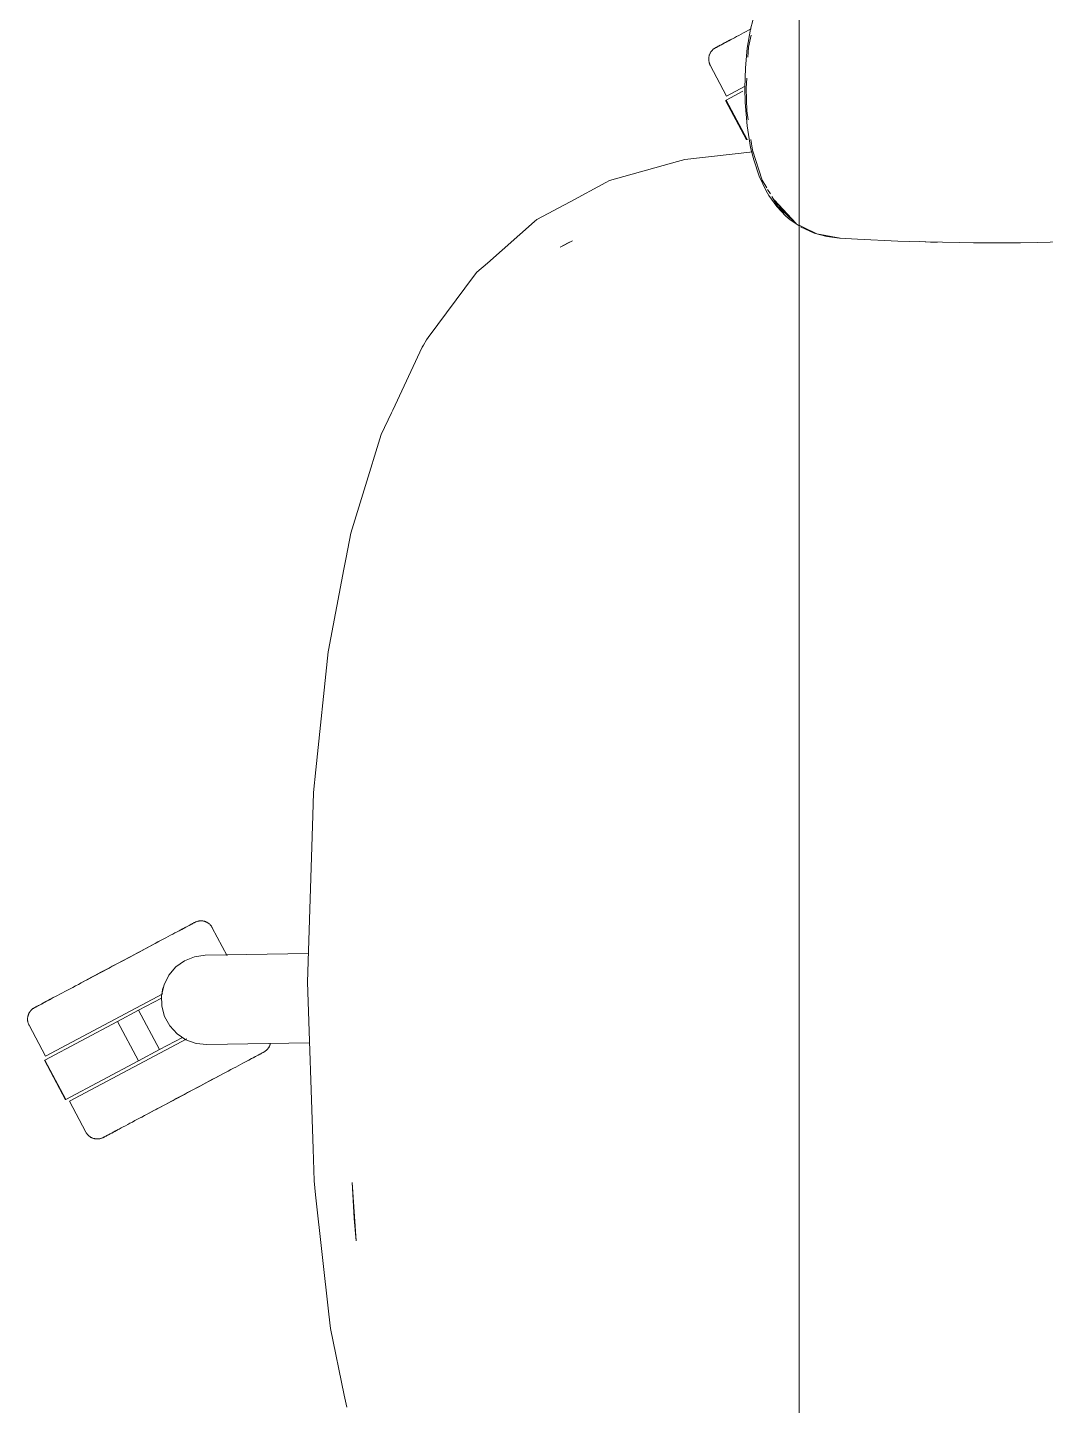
# Model space of a CAD drawing. Header units: millimetres. Extents: x 155927 to 295199, y -4084 to 97293.
# Drawn here: x 186881.5 to 187200.4, y 32015.9 to 32447.3 of the extents above; entities that cross this region are included whole.
import ezdxf

# ---------------------------------------------------------------- set-up
doc = ezdxf.new("R2010")
doc.units = ezdxf.units.MM
doc.header["$MEASUREMENT"] = 0
doc.layers.add('G-IMPT', color=8, linetype='CONTINUOUS', lineweight=9)
doc.layers.add('I-FURN', color=8, linetype='CONTINUOUS', lineweight=9)

msp = doc.modelspace()

# ---------------------------------------------------------------- linework, layer by layer
at = {"layer": 'G-IMPT'}
for p, q in [((187109.4, 32452.25), (187107.97, 32446.77)), ((187106.98, 32440.83), (187107.97, 32446.77)), ((187108.16, 32444.92), (187107.39, 32441.17)), ((187106.98, 32440.83), (187106.41, 32434.68)), ((187107.39, 32441.17), (187107.19, 32437.97)), ((187106.23, 32428.35), (187106.41, 32434.68)), ((187106.32, 32423.84), (187106.23, 32428.35)), ((187106.79, 32431.46), (187106.6, 32428.35)), ((187106.83, 32421.18), (187106.6, 32428.35)), ((187106.32, 32423.84), (187106.89, 32416.52)), ((187106.83, 32421.18), (187107.23, 32418.4)), ((187108.01, 32409.76), (187106.89, 32416.52)), ((187108.1, 32412.21), (187108.56, 32408.92)), ((187085.14, 32405.37), (187087.4, 32406)), ((187108.68, 32408.42), (187087.4, 32406)), ((187108.99, 32405.84), (187108.01, 32409.76)), ((187108.56, 32408.92), (187111.59, 32399.53)), ((187108.99, 32405.84), (187110.73, 32400.75)), ((187085.14, 32405.37), (187063.79, 32399.36)), ((187062.68, 32398.76), (187051.45, 32392.75)), ((187063.79, 32399.36), (187062.68, 32398.76)), ((187110.73, 32400.75), (187112.93, 32396.11)), ((187111.59, 32399.53), (187113.06, 32397.08)), ((187051.45, 32392.75), (187041.01, 32387.17)), ((187112.93, 32396.11), (187113.74, 32394.74)), ((187113.34, 32396.61), (187114.2, 32395.17)), ((187116.18, 32391.28), (187113.74, 32394.74)), ((187114.67, 32394.38), (187116.55, 32391.23)), ((187115.36, 32393.32), (187122.26, 32385.92)), ((187115.36, 32393.32), (187116.64, 32391.85)), ((187119.05, 32388.24), (187116.18, 32391.28)), ((187116.55, 32391.23), (187122.26, 32385.92)), ((187116.77, 32391.69), (187119.85, 32388.16)), ((187025.56, 32373.56), (187040.34, 32386.58)), ((187040.34, 32386.58), (187041.01, 32387.17)), ((187119.05, 32388.24), (187120.37, 32387.1)), ((187122.26, 32385.92), (187119.85, 32388.16)), ((187123.23, 32385.15), (187120.37, 32387.1)), ((187124.5, 32384.82), (187123.23, 32385.45)), ((187123.59, 32384.9), (187127.92, 32382.91)), ((187124.5, 32384.82), (187128.76, 32382.72)), ((187048.31, 32378.56), (187052.2, 32380.51)), ((187048.31, 32378.56), (187050.61, 32379.73)), ((187050.61, 32379.73), (187052.2, 32380.51)), ((187131.87, 32381.85), (187127.92, 32382.91)), ((187128.76, 32382.72), (187136.1, 32381.35)), ((187135.88, 32381.35), (187131.87, 32381.85)), ((187141.54, 32381.06), (187135.88, 32381.35)), ((187141.54, 32381.06), (187154.1, 32380.45)), ((187157.65, 32380.32), (187154.1, 32380.45)), ((187173.32, 32379.95), (187157.65, 32380.32)), ((187161.05, 32380.27), (187164.37, 32380.12)), ((187166.59, 32380.12), (187164.37, 32380.12)), ((187173.32, 32379.95), (187177.83, 32379.89)), ((187177.83, 32379.89), (187192.54, 32379.9)), ((187198.01, 32379.97), (187192.54, 32379.9)), ((187198.01, 32379.97), (187210.32, 32380.27)), ((187025.56, 32373.56), (187022.3, 32370.69)), ((187007, 32350.23), (187021.57, 32369.72)), ((187021.57, 32369.72), (187022.3, 32370.69)), ((187007, 32350.23), (187006.54, 32349.46)), ((187005.18, 32347.17), (186995.92, 32327.53)), ((187005.18, 32347.17), (187005.6, 32347.88)), ((187006.54, 32349.46), (187005.6, 32347.88)), ((186992.29, 32319.85), (186995.48, 32326.61)), ((186995.92, 32327.53), (186995.48, 32326.61)), ((186992.29, 32319.85), (186986.97, 32302.58)), ((186986.97, 32302.58), (186982.78, 32288.97)), ((186982.78, 32288.97), (186981.32, 32281.37)), ((186980.62, 32277.7), (186981.32, 32281.37)), ((186980.62, 32277.7), (186975.75, 32252.32)), ((186975.66, 32251.86), (186971.84, 32214.87)), ((186975.66, 32251.86), (186975.75, 32252.32)), ((186971.84, 32214.87), (186971.11, 32207.8)), ((186970.88, 32200.54), (186971.11, 32207.8)), ((186969.26, 32148.38), (186970.88, 32200.54)), ((186970.97, 32096.2), (186969.26, 32148.38)), ((186970.97, 32096.2), (186971.29, 32086.26)), ((186971.77, 32081.88), (186971.29, 32086.26)), ((186983.17, 32085.72), (186984.42, 32067.44)), ((186983.17, 32085.72), (186983.81, 32074.39)), ((186971.77, 32081.88), (186975.9, 32044.44)), ((186984.42, 32067.44), (186983.81, 32074.39)), ((186976.39, 32040.02), (186975.9, 32044.44)), ((186980.74, 32019.08), (186976.39, 32040.02)), ((186980.74, 32019.08), (186981.5, 32015.4))]:
    msp.add_line(p, q, dxfattribs=at)
at = {"layer": 'I-FURN'}
for p, q in [((187123.23, 31426.14), (187123.23, 32826.14)), ((187123.23, 32826.14), (187123.23, 31426.14)), ((187103.63, 32444.46), (187102.96, 32444.1)), ((187104.32, 32444.82), (187103.63, 32444.46)), ((187105.04, 32445.21), (187104.32, 32444.82)), ((187105.79, 32445.61), (187105.04, 32445.21)), ((187106.57, 32446.02), (187105.79, 32445.61)), ((187107.37, 32446.45), (187106.57, 32446.02)), ((187108.19, 32446.88), (187107.37, 32446.45)), ((187095.87, 32440.02), (187095.97, 32440.14)), ((187095.97, 32440.14), (187096.09, 32440.25)), ((187096.09, 32440.25), (187096.2, 32440.36)), ((187096.2, 32440.36), (187096.32, 32440.47)), ((187096.32, 32440.47), (187096.45, 32440.57)), ((187096.45, 32440.57), (187096.58, 32440.67)), ((187096.58, 32440.67), (187096.71, 32440.76)), ((187096.71, 32440.76), (187096.85, 32440.84)), ((187096.85, 32440.84), (187096.99, 32440.92)), ((187096.99, 32440.92), (187097.03, 32440.95)), ((187097.07, 32440.97), (187097.03, 32440.95)), ((187097.03, 32440.95), (187097.05, 32440.96)), ((187097.03, 32440.95), (187097.03, 32440.95)), ((187097.05, 32440.96), (187097.11, 32440.99)), ((187097.16, 32441.01), (187097.07, 32440.97)), ((187097.11, 32440.99), (187097.21, 32441.04)), ((187097.28, 32441.08), (187097.16, 32441.01)), ((187097.21, 32441.04), (187097.35, 32441.12)), ((187097.44, 32441.17), (187097.28, 32441.08)), ((187097.35, 32441.12), (187097.53, 32441.21)), ((187097.64, 32441.27), (187097.44, 32441.17)), ((187097.53, 32441.21), (187097.75, 32441.33)), ((187097.88, 32441.4), (187097.64, 32441.27)), ((187097.75, 32441.33), (187098.01, 32441.47)), ((187098.16, 32441.55), (187097.88, 32441.4)), ((187098.01, 32441.47), (187098.3, 32441.62)), ((187098.48, 32441.72), (187098.16, 32441.55)), ((187098.3, 32441.62), (187098.64, 32441.8)), ((187098.83, 32441.91), (187098.48, 32441.72)), ((187098.64, 32441.8), (187099.01, 32442)), ((187099.23, 32442.12), (187098.83, 32441.91)), ((187099.01, 32442), (187099.42, 32442.22)), ((187099.66, 32442.34), (187099.23, 32442.12)), ((187099.42, 32442.22), (187099.87, 32442.46)), ((187100.12, 32442.59), (187099.66, 32442.34)), ((187099.87, 32442.46), (187100.35, 32442.71)), ((187100.62, 32442.86), (187100.12, 32442.59)), ((187100.35, 32442.71), (187100.87, 32442.99)), ((187101.16, 32443.14), (187100.62, 32442.86)), ((187100.87, 32442.99), (187101.42, 32443.28)), ((187101.73, 32443.45), (187101.16, 32443.14)), ((187101.42, 32443.28), (187102, 32443.59)), ((187102.33, 32443.77), (187101.73, 32443.45)), ((187102.96, 32444.1), (187102.33, 32443.77)), ((187094.89, 32437.51), (187094.9, 32437.67)), ((187094.89, 32437.35), (187094.89, 32437.51)), ((187094.89, 32437.19), (187094.89, 32437.35)), ((187094.9, 32437.03), (187094.89, 32437.19)), ((187094.9, 32437.67), (187094.91, 32437.83)), ((187094.92, 32436.87), (187094.9, 32437.03)), ((187094.91, 32437.83), (187094.93, 32437.99)), ((187094.95, 32436.71), (187094.92, 32436.87)), ((187094.93, 32437.99), (187094.96, 32438.15)), ((187094.98, 32436.55), (187094.95, 32436.71)), ((187094.96, 32438.15), (187095, 32438.31)), ((187095.01, 32436.39), (187094.98, 32436.55)), ((187095, 32438.31), (187095.04, 32438.47)), ((187095.05, 32436.24), (187095.01, 32436.39)), ((187095.04, 32438.47), (187095.08, 32438.62)), ((187095.1, 32436.09), (187095.05, 32436.24)), ((187095.08, 32438.62), (187095.13, 32438.77)), ((187095.16, 32435.93), (187095.1, 32436.09)), ((187095.13, 32438.77), (187095.19, 32438.92)), ((187095.22, 32435.79), (187095.16, 32435.93)), ((187095.19, 32438.92), (187095.26, 32439.07)), ((187095.26, 32439.07), (187095.33, 32439.22)), ((187095.33, 32439.22), (187095.4, 32439.36)), ((187095.4, 32439.36), (187095.49, 32439.5)), ((187095.49, 32439.5), (187095.57, 32439.63)), ((187095.57, 32439.63), (187095.66, 32439.77)), ((187095.66, 32439.77), (187095.76, 32439.89)), ((187095.76, 32439.89), (187095.87, 32440.02)), ((187095.29, 32435.64), (187095.22, 32435.79)), ((187095.36, 32435.49), (187095.29, 32435.64)), ((187095.36, 32435.49), (187100.51, 32425.81)), ((187100.33, 32424.58), (187105.62, 32427.39)), ((187100.51, 32425.81), (187106.14, 32428.8)), ((187100.15, 32424.49), (187106.73, 32412.13)), ((187106.9, 32412.22), (187100.33, 32424.58)), ((187106.99, 32412.27), (187106.9, 32412.22)), ((186928.35, 32164.16), (186927.7, 32163.81)), ((186928.97, 32164.49), (186928.35, 32164.16)), ((186929.55, 32164.8), (186928.97, 32164.49)), ((186929.24, 32164.63), (186929.81, 32164.93)), ((186930.1, 32165.09), (186929.55, 32164.8)), ((186929.81, 32164.93), (186930.34, 32165.22)), ((186930.62, 32165.36), (186930.1, 32165.09)), ((186930.34, 32165.22), (186930.85, 32165.48)), ((186931.1, 32165.62), (186930.62, 32165.36)), ((186930.85, 32165.48), (186931.31, 32165.73)), ((186931.55, 32165.86), (186931.1, 32165.62)), ((186931.31, 32165.73), (186931.74, 32165.96)), ((186931.96, 32166.08), (186931.55, 32165.86)), ((186931.74, 32165.96), (186932.13, 32166.17)), ((186932.33, 32166.27), (186931.96, 32166.08)), ((186932.13, 32166.17), (186932.49, 32166.36)), ((186932.67, 32166.45), (186932.33, 32166.27)), ((186932.49, 32166.36), (186932.81, 32166.53)), ((186932.96, 32166.61), (186932.67, 32166.45)), ((186932.81, 32166.53), (186933.09, 32166.68)), ((186933.22, 32166.75), (186932.96, 32166.61)), ((186933.09, 32166.68), (186933.33, 32166.8)), ((186933.44, 32166.86), (186933.22, 32166.75)), ((186933.33, 32166.8), (186933.53, 32166.91)), ((186933.62, 32166.96), (186933.44, 32166.86)), ((186933.53, 32166.91), (186933.69, 32167)), ((186933.76, 32167.04), (186933.62, 32166.96)), ((186933.69, 32167), (186933.81, 32167.06)), ((186933.86, 32167.09), (186933.76, 32167.04)), ((186933.81, 32167.06), (186933.89, 32167.11)), ((186933.92, 32167.12), (186933.86, 32167.09)), ((186933.89, 32167.11), (186933.94, 32167.13)), ((186933.94, 32167.13), (186933.92, 32167.12)), ((186933.94, 32167.13), (186934.09, 32167.2)), ((186933.94, 32167.13), (186933.94, 32167.13)), ((186934.09, 32167.2), (186934.23, 32167.27)), ((186934.23, 32167.27), (186934.38, 32167.33)), ((186934.38, 32167.33), (186934.53, 32167.39)), ((186934.53, 32167.39), (186934.69, 32167.44)), ((186934.69, 32167.44), (186934.84, 32167.48)), ((186934.84, 32167.48), (186935, 32167.52)), ((186935, 32167.52), (186935.16, 32167.55)), ((186935.16, 32167.55), (186935.32, 32167.57)), ((186935.32, 32167.57), (186935.48, 32167.59)), ((186935.48, 32167.59), (186935.64, 32167.6)), ((186935.64, 32167.6), (186935.8, 32167.6)), ((186935.8, 32167.6), (186935.96, 32167.6)), ((186935.96, 32167.6), (186936.12, 32167.59)), ((186936.12, 32167.59), (186936.28, 32167.58)), ((186936.28, 32167.58), (186936.44, 32167.56)), ((186936.44, 32167.56), (186936.6, 32167.53)), ((186936.6, 32167.53), (186936.76, 32167.5)), ((186936.76, 32167.5), (186936.91, 32167.46)), ((186936.91, 32167.46), (186937.07, 32167.41)), ((186937.07, 32167.41), (186937.22, 32167.36)), ((186937.22, 32167.36), (186937.37, 32167.3)), ((186937.37, 32167.3), (186937.52, 32167.23)), ((186937.52, 32167.23), (186937.66, 32167.16)), ((186937.66, 32167.16), (186937.81, 32167.09)), ((186937.81, 32167.09), (186937.94, 32167.01)), ((186937.94, 32167.01), (186938.08, 32166.92)), ((186938.08, 32166.92), (186938.21, 32166.83)), ((186938.21, 32166.83), (186938.34, 32166.73)), ((186938.34, 32166.73), (186938.46, 32166.63)), ((186938.46, 32166.63), (186938.58, 32166.52)), ((186938.58, 32166.52), (186938.7, 32166.41)), ((186938.7, 32166.41), (186938.81, 32166.29)), ((186938.81, 32166.29), (186938.92, 32166.17)), ((186938.92, 32166.17), (186939.02, 32166.04)), ((186939.02, 32166.04), (186939.12, 32165.91)), ((186939.12, 32165.91), (186939.21, 32165.78)), ((186939.21, 32165.78), (186939.29, 32165.64)), ((186939.29, 32165.64), (186939.37, 32165.5)), ((186939.37, 32165.5), (186939.39, 32165.46)), ((186944.09, 32156.62), (186939.39, 32165.46)), ((186919.27, 32159.33), (186920.17, 32159.81)), ((186920.65, 32160.07), (186919.76, 32159.59)), ((186920.17, 32159.81), (186921.06, 32160.28)), ((186921.53, 32160.53), (186920.65, 32160.07)), ((186921.06, 32160.28), (186921.93, 32160.74)), ((186922.39, 32160.99), (186921.53, 32160.53)), ((186921.93, 32160.74), (186922.77, 32161.19)), ((186923.22, 32161.43), (186922.39, 32160.99)), ((186924.03, 32161.86), (186923.22, 32161.43)), ((186924.82, 32162.28), (186924.03, 32161.86)), ((186925.58, 32162.69), (186924.82, 32162.28)), ((186926.32, 32163.08), (186925.58, 32162.69)), ((186927.02, 32163.45), (186926.32, 32163.08)), ((186927.7, 32163.81), (186927.02, 32163.45)), ((186912.08, 32155.51), (186911.08, 32154.98)), ((186911.54, 32155.22), (186912.54, 32155.75)), ((186913.08, 32156.04), (186912.08, 32155.51)), ((186912.54, 32155.75), (186913.53, 32156.28)), ((186914.06, 32156.56), (186913.08, 32156.04)), ((186913.53, 32156.28), (186914.52, 32156.8)), ((186915.04, 32157.08), (186914.06, 32156.56)), ((186914.52, 32156.8), (186915.49, 32157.32)), ((186916.01, 32157.6), (186915.04, 32157.08)), ((186915.49, 32157.32), (186916.45, 32157.83)), ((186916.97, 32158.11), (186916.01, 32157.6)), ((186916.45, 32157.83), (186917.41, 32158.34)), ((186917.91, 32158.61), (186916.97, 32158.11)), ((186917.41, 32158.34), (186918.34, 32158.84)), ((186918.84, 32159.1), (186917.91, 32158.61)), ((186918.34, 32158.84), (186919.27, 32159.33)), ((186919.76, 32159.59), (186918.84, 32159.1)), ((186930.73, 32155.13), (186933.86, 32156.38)), ((186933.86, 32156.38), (186937.2, 32156.84)), ((186937.2, 32156.84), (186969.54, 32157.41)), ((186904.08, 32151.25), (186903.09, 32150.73)), ((186903.54, 32150.97), (186904.53, 32151.49)), ((186905.07, 32151.78), (186904.08, 32151.25)), ((186904.53, 32151.49), (186905.53, 32152.02)), ((186906.06, 32152.31), (186905.07, 32151.78)), ((186905.53, 32152.02), (186906.53, 32152.55)), ((186907.07, 32152.84), (186906.06, 32152.31)), ((186906.53, 32152.55), (186907.53, 32153.09)), ((186908.07, 32153.38), (186907.07, 32152.84)), ((186907.53, 32153.09), (186908.53, 32153.62)), ((186909.08, 32153.91), (186908.07, 32153.38)), ((186908.53, 32153.62), (186909.54, 32154.16)), ((186910.08, 32154.44), (186909.08, 32153.91)), ((186909.54, 32154.16), (186910.54, 32154.69)), ((186911.08, 32154.98), (186910.08, 32154.44)), ((186910.54, 32154.69), (186911.54, 32155.22)), ((186925.8, 32150.6), (186927.99, 32153.16)), ((186927.99, 32153.16), (186930.73, 32155.13)), ((186895.68, 32146.79), (186894.84, 32146.34)), ((186896.55, 32147.25), (186895.68, 32146.79)), ((186897.44, 32147.72), (186896.55, 32147.25)), ((186898.34, 32148.2), (186897.44, 32147.72)), ((186897.85, 32147.94), (186898.77, 32148.43)), ((186899.27, 32148.69), (186898.34, 32148.2)), ((186898.77, 32148.43), (186899.7, 32148.92)), ((186900.2, 32149.19), (186899.27, 32148.69)), ((186899.7, 32148.92), (186900.64, 32149.42)), ((186901.16, 32149.7), (186900.2, 32149.19)), ((186900.64, 32149.42), (186901.6, 32149.93)), ((186902.12, 32150.21), (186901.16, 32149.7)), ((186901.6, 32149.93), (186902.57, 32150.45)), ((186903.09, 32150.73), (186902.12, 32150.21)), ((186902.57, 32150.45), (186903.54, 32150.97)), ((186923.53, 32144.29), (186924.28, 32147.58)), ((186924.28, 32147.58), (186925.8, 32150.6)), ((186887.15, 32125.26), (186923.87, 32144.79)), ((186887.8, 32142.6), (186887.26, 32142.31)), ((186887.51, 32142.44), (186888.06, 32142.73)), ((186888.37, 32142.9), (186887.8, 32142.6)), ((186888.06, 32142.73), (186888.64, 32143.05)), ((186888.97, 32143.22), (186888.37, 32142.9)), ((186889.6, 32143.56), (186888.97, 32143.22)), ((186890.27, 32143.91), (186889.6, 32143.56)), ((186890.96, 32144.28), (186890.27, 32143.91)), ((186891.68, 32144.66), (186890.96, 32144.28)), ((186892.43, 32145.06), (186891.68, 32144.66)), ((186893.21, 32145.47), (186892.43, 32145.06)), ((186894.01, 32145.9), (186893.21, 32145.47)), ((186894.84, 32146.34), (186894.01, 32145.9)), ((186916.32, 32139.64), (186923.46, 32143.44)), ((186923.59, 32140.92), (186923.53, 32144.29)), ((186881.72, 32138.08), (186881.78, 32138.23)), ((186881.78, 32138.23), (186881.83, 32138.38)), ((186881.83, 32138.38), (186881.9, 32138.53)), ((186881.9, 32138.53), (186881.97, 32138.67)), ((186881.97, 32138.67), (186882.04, 32138.81)), ((186882.04, 32138.81), (186882.13, 32138.95)), ((186882.13, 32138.95), (186882.21, 32139.09)), ((186882.21, 32139.09), (186882.31, 32139.22)), ((186882.31, 32139.22), (186882.4, 32139.35)), ((186882.4, 32139.35), (186882.51, 32139.47)), ((186882.51, 32139.47), (186882.61, 32139.59)), ((186882.61, 32139.59), (186882.73, 32139.71)), ((186882.73, 32139.71), (186882.84, 32139.82)), ((186882.84, 32139.82), (186882.96, 32139.93)), ((186882.96, 32139.93), (186883.09, 32140.03)), ((186883.09, 32140.03), (186883.22, 32140.12)), ((186883.22, 32140.12), (186883.35, 32140.21)), ((186883.35, 32140.21), (186883.49, 32140.3)), ((186883.49, 32140.3), (186883.63, 32140.38)), ((186883.63, 32140.38), (186883.67, 32140.4)), ((186883.71, 32140.43), (186883.67, 32140.4)), ((186883.67, 32140.4), (186883.69, 32140.41)), ((186883.67, 32140.4), (186883.67, 32140.4)), ((186883.69, 32140.41), (186883.75, 32140.44)), ((186883.8, 32140.47), (186883.71, 32140.43)), ((186883.75, 32140.44), (186883.85, 32140.5)), ((186883.92, 32140.53), (186883.8, 32140.47)), ((186883.85, 32140.5), (186883.99, 32140.57)), ((186884.08, 32140.62), (186883.92, 32140.53)), ((186883.99, 32140.57), (186884.17, 32140.67)), ((186884.28, 32140.73), (186884.08, 32140.62)), ((186884.17, 32140.67), (186884.39, 32140.78)), ((186884.52, 32140.85), (186884.28, 32140.73)), ((186884.39, 32140.78), (186884.65, 32140.92)), ((186884.8, 32141), (186884.52, 32140.85)), ((186884.65, 32140.92), (186884.94, 32141.08)), ((186885.12, 32141.17), (186884.8, 32141)), ((186884.94, 32141.08), (186885.28, 32141.26)), ((186885.48, 32141.36), (186885.12, 32141.17)), ((186885.28, 32141.26), (186885.65, 32141.46)), ((186885.87, 32141.57), (186885.48, 32141.36)), ((186885.65, 32141.46), (186886.06, 32141.67)), ((186886.3, 32141.8), (186885.87, 32141.57)), ((186886.06, 32141.67), (186886.51, 32141.91)), ((186886.76, 32142.05), (186886.3, 32141.8)), ((186886.51, 32141.91), (186886.99, 32142.17)), ((186887.26, 32142.31), (186886.76, 32142.05)), ((186886.99, 32142.17), (186887.51, 32142.44)), ((186909.68, 32136.11), (186916.32, 32139.64)), ((186922.89, 32127.28), (186916.32, 32139.64)), ((186924.45, 32137.66), (186923.59, 32140.92)), ((186881.53, 32136.97), (186881.54, 32137.13)), ((186881.53, 32136.81), (186881.53, 32136.97)), ((186881.53, 32136.65), (186881.53, 32136.81)), ((186881.54, 32136.48), (186881.53, 32136.65)), ((186881.54, 32137.13), (186881.55, 32137.29)), ((186881.56, 32136.32), (186881.54, 32136.48)), ((186881.55, 32137.29), (186881.58, 32137.45)), ((186881.59, 32136.16), (186881.56, 32136.32)), ((186881.58, 32137.45), (186881.6, 32137.61)), ((186881.62, 32136.01), (186881.59, 32136.16)), ((186881.6, 32137.61), (186881.64, 32137.77)), ((186881.65, 32135.85), (186881.62, 32136.01)), ((186881.64, 32137.77), (186881.68, 32137.92)), ((186881.7, 32135.69), (186881.65, 32135.85)), ((186881.68, 32137.92), (186881.72, 32138.08)), ((186881.74, 32135.54), (186881.7, 32135.69)), ((186881.8, 32135.39), (186881.74, 32135.54)), ((186881.86, 32135.24), (186881.8, 32135.39)), ((186881.93, 32135.09), (186881.86, 32135.24)), ((186882, 32134.95), (186881.93, 32135.09)), ((186882, 32134.95), (186887.15, 32125.26)), ((186886.97, 32124.03), (186909.68, 32136.11)), ((186916.25, 32123.75), (186909.68, 32136.11)), ((186926.07, 32134.7), (186924.45, 32137.66)), ((186928.35, 32132.22), (186926.07, 32134.7)), ((186894.66, 32111.14), (186931.41, 32130.68)), ((186930.03, 32131.08), (186922.89, 32127.28)), ((186931.16, 32130.35), (186928.35, 32132.22)), ((186934.34, 32129.21), (186931.16, 32130.35)), ((186922.89, 32127.28), (186916.25, 32123.75)), ((186937.69, 32128.86), (186934.34, 32129.21)), ((186969.88, 32129.42), (186937.69, 32128.86)), ((186953.14, 32125.24), (186952.7, 32125.01)), ((186952.91, 32125.12), (186953.34, 32125.35)), ((186953.55, 32125.46), (186953.14, 32125.24)), ((186953.34, 32125.35), (186953.73, 32125.55)), ((186953.93, 32125.66), (186953.55, 32125.46)), ((186953.73, 32125.55), (186954.09, 32125.74)), ((186954.26, 32125.84), (186953.93, 32125.66)), ((186954.09, 32125.74), (186954.4, 32125.91)), ((186954.56, 32126), (186954.26, 32125.84)), ((186954.4, 32125.91), (186954.68, 32126.06)), ((186954.82, 32126.13), (186954.56, 32126)), ((186954.68, 32126.06), (186954.92, 32126.19)), ((186955.04, 32126.25), (186954.82, 32126.13)), ((186954.92, 32126.19), (186955.12, 32126.3)), ((186955.22, 32126.35), (186955.04, 32126.25)), ((186955.12, 32126.3), (186955.29, 32126.38)), ((186955.36, 32126.42), (186955.22, 32126.35)), ((186955.29, 32126.38), (186955.41, 32126.45)), ((186955.46, 32126.47), (186955.36, 32126.42)), ((186955.41, 32126.45), (186955.49, 32126.49)), ((186955.52, 32126.51), (186955.46, 32126.47)), ((186955.49, 32126.49), (186955.53, 32126.51)), ((186955.54, 32126.52), (186955.52, 32126.51)), ((186955.53, 32126.51), (186955.54, 32126.52)), ((186955.58, 32126.54), (186955.54, 32126.52)), ((186955.72, 32126.62), (186955.58, 32126.54)), ((186955.85, 32126.7), (186955.72, 32126.62)), ((186955.99, 32126.79), (186955.85, 32126.7)), ((186956.11, 32126.89), (186955.99, 32126.79)), ((186956.24, 32126.99), (186956.11, 32126.89)), ((186956.36, 32127.1), (186956.24, 32126.99)), ((186956.48, 32127.21), (186956.36, 32127.1)), ((186956.59, 32127.32), (186956.48, 32127.21)), ((186956.7, 32127.44), (186956.59, 32127.32)), ((186956.8, 32127.57), (186956.7, 32127.44)), ((186956.9, 32127.7), (186956.8, 32127.57)), ((186956.99, 32127.83), (186956.9, 32127.7)), ((186957.08, 32127.96), (186956.99, 32127.83)), ((186957.16, 32128.1), (186957.08, 32127.96)), ((186957.24, 32128.24), (186957.16, 32128.1)), ((186957.31, 32128.39), (186957.24, 32128.24)), ((186957.37, 32128.54), (186957.31, 32128.39)), ((186957.43, 32128.69), (186957.37, 32128.54)), ((186957.48, 32128.84), (186957.43, 32128.69)), ((186957.53, 32128.99), (186957.48, 32128.84)), ((186957.57, 32129.15), (186957.53, 32128.99)), ((186886.8, 32123.94), (186893.37, 32111.58)), ((186893.54, 32111.67), (186886.97, 32124.03)), ((186916.25, 32123.75), (186893.54, 32111.67)), ((186944.37, 32120.58), (186945.19, 32121.02)), ((186945.19, 32121.02), (186945.99, 32121.44)), ((186945.99, 32121.44), (186946.77, 32121.85)), ((186946.77, 32121.85), (186947.52, 32122.25)), ((186947.52, 32122.25), (186948.24, 32122.64)), ((186948.24, 32122.64), (186948.94, 32123.01)), ((186948.94, 32123.01), (186949.6, 32123.36)), ((186949.6, 32123.36), (186950.23, 32123.7)), ((186950.23, 32123.7), (186950.84, 32124.02)), ((186951.15, 32124.18), (186950.56, 32123.87)), ((186950.84, 32124.02), (186951.4, 32124.32)), ((186951.7, 32124.47), (186951.15, 32124.18)), ((186951.4, 32124.32), (186951.94, 32124.6)), ((186952.21, 32124.75), (186951.7, 32124.47)), ((186951.94, 32124.6), (186952.44, 32124.87)), ((186952.7, 32125.01), (186952.21, 32124.75)), ((186952.44, 32124.87), (186952.91, 32125.12)), ((186936.11, 32116.19), (186937.09, 32116.7)), ((186937.61, 32116.98), (186936.64, 32116.47)), ((186937.09, 32116.7), (186938.05, 32117.22)), ((186938.56, 32117.49), (186937.61, 32116.98)), ((186938.05, 32117.22), (186939, 32117.72)), ((186939.51, 32117.99), (186938.56, 32117.49)), ((186939, 32117.72), (186939.94, 32118.22)), ((186940.44, 32118.49), (186939.51, 32117.99)), ((186939.94, 32118.22), (186940.86, 32118.71)), ((186941.35, 32118.97), (186940.44, 32118.49)), ((186940.86, 32118.71), (186941.77, 32119.19)), ((186941.77, 32119.19), (186942.65, 32119.67)), ((186942.65, 32119.67), (186943.52, 32120.13)), ((186943.52, 32120.13), (186944.37, 32120.58)), ((186928.12, 32111.94), (186929.12, 32112.47)), ((186929.67, 32112.76), (186928.66, 32112.23)), ((186929.12, 32112.47), (186930.13, 32113.01)), ((186930.67, 32113.29), (186929.67, 32112.76)), ((186930.13, 32113.01), (186931.13, 32113.54)), ((186931.68, 32113.83), (186930.67, 32113.29)), ((186931.13, 32113.54), (186932.14, 32114.07)), ((186932.68, 32114.36), (186931.68, 32113.83)), ((186932.14, 32114.07), (186933.14, 32114.61)), ((186933.68, 32114.89), (186932.68, 32114.36)), ((186933.14, 32114.61), (186934.14, 32115.14)), ((186934.67, 32115.42), (186933.68, 32114.89)), ((186934.14, 32115.14), (186935.13, 32115.66)), ((186935.66, 32115.95), (186934.67, 32115.42)), ((186935.13, 32115.66), (186936.11, 32116.19)), ((186936.64, 32116.47), (186935.66, 32115.95)), ((186894.66, 32111.14), (186899.81, 32101.45)), ((186920.86, 32108.08), (186919.94, 32107.59)), ((186920.36, 32107.81), (186921.29, 32108.31)), ((186921.8, 32108.58), (186920.86, 32108.08)), ((186921.29, 32108.31), (186922.24, 32108.81)), ((186922.75, 32109.08), (186921.8, 32108.58)), ((186922.24, 32108.81), (186923.19, 32109.32)), ((186923.71, 32109.6), (186922.75, 32109.08)), ((186923.19, 32109.32), (186924.16, 32109.83)), ((186924.69, 32110.11), (186923.71, 32109.6)), ((186924.16, 32109.83), (186925.14, 32110.35)), ((186925.67, 32110.64), (186924.69, 32110.11)), ((186925.14, 32110.35), (186926.13, 32110.88)), ((186926.66, 32111.16), (186925.67, 32110.64)), ((186926.13, 32110.88), (186927.12, 32111.41)), ((186927.66, 32111.69), (186926.66, 32111.16)), ((186927.12, 32111.41), (186928.12, 32111.94)), ((186928.66, 32112.23), (186927.66, 32111.69)), ((186912.18, 32103.46), (186912.89, 32103.84)), ((186912.89, 32103.84), (186913.62, 32104.23)), ((186913.62, 32104.23), (186914.38, 32104.63)), ((186914.38, 32104.63), (186915.17, 32105.05)), ((186915.17, 32105.05), (186915.98, 32105.48)), ((186915.98, 32105.48), (186916.82, 32105.93)), ((186917.28, 32106.17), (186916.43, 32105.72)), ((186916.82, 32105.93), (186917.68, 32106.38)), ((186918.15, 32106.63), (186917.28, 32106.17)), ((186917.68, 32106.38), (186918.55, 32106.85)), ((186919.03, 32107.11), (186918.15, 32106.63)), ((186918.55, 32106.85), (186919.45, 32107.33)), ((186919.94, 32107.59), (186919.03, 32107.11)), ((186919.45, 32107.33), (186920.36, 32107.81)), ((186899.83, 32101.41), (186899.81, 32101.45)), ((186899.91, 32101.27), (186899.83, 32101.41)), ((186900, 32101.14), (186899.91, 32101.27)), ((186900.09, 32101), (186900, 32101.14)), ((186900.19, 32100.87), (186900.09, 32101)), ((186900.29, 32100.75), (186900.19, 32100.87)), ((186900.39, 32100.63), (186900.29, 32100.75)), ((186900.5, 32100.51), (186900.39, 32100.63)), ((186900.62, 32100.4), (186900.5, 32100.51)), ((186900.74, 32100.29), (186900.62, 32100.4)), ((186900.86, 32100.19), (186900.74, 32100.29)), ((186900.99, 32100.09), (186900.86, 32100.19)), ((186901.12, 32100), (186900.99, 32100.09)), ((186901.26, 32099.91), (186901.12, 32100)), ((186901.4, 32099.83), (186901.26, 32099.91)), ((186901.54, 32099.75), (186901.4, 32099.83)), ((186901.69, 32099.68), (186901.54, 32099.75)), ((186901.83, 32099.62), (186901.69, 32099.68)), ((186901.98, 32099.56), (186901.83, 32099.62)), ((186902.14, 32099.51), (186901.98, 32099.56)), ((186902.29, 32099.46), (186902.14, 32099.51)), ((186902.45, 32099.42), (186902.29, 32099.46)), ((186902.6, 32099.39), (186902.45, 32099.42)), ((186902.76, 32099.36), (186902.6, 32099.39)), ((186902.92, 32099.34), (186902.76, 32099.36)), ((186903.08, 32099.32), (186902.92, 32099.34)), ((186903.24, 32099.31), (186903.08, 32099.32)), ((186903.57, 32099.32), (186903.41, 32099.31)), ((186903.73, 32099.33), (186903.57, 32099.32)), ((186903.89, 32099.35), (186903.73, 32099.33)), ((186904.05, 32099.37), (186903.89, 32099.35)), ((186904.21, 32099.4), (186904.05, 32099.37)), ((186904.36, 32099.44), (186904.21, 32099.4)), ((186904.52, 32099.48), (186904.36, 32099.44)), ((186904.67, 32099.53), (186904.52, 32099.48)), ((186904.82, 32099.58), (186904.67, 32099.53)), ((186904.97, 32099.64), (186904.82, 32099.58)), ((186905.12, 32099.71), (186904.97, 32099.64)), ((186905.26, 32099.78), (186905.12, 32099.71)), ((186905.26, 32099.78), (186905.28, 32099.8)), ((186905.27, 32099.79), (186905.26, 32099.78)), ((186905.31, 32099.81), (186905.27, 32099.79)), ((186905.28, 32099.8), (186905.34, 32099.83)), ((186905.39, 32099.85), (186905.31, 32099.81)), ((186905.34, 32099.83), (186905.44, 32099.88)), ((186905.51, 32099.92), (186905.39, 32099.85)), ((186905.44, 32099.88), (186905.58, 32099.96)), ((186905.68, 32100), (186905.51, 32099.92)), ((186905.58, 32099.96), (186905.76, 32100.05)), ((186905.88, 32100.11), (186905.68, 32100)), ((186905.76, 32100.05), (186905.98, 32100.17)), ((186906.12, 32100.24), (186905.88, 32100.11)), ((186905.98, 32100.17), (186906.24, 32100.3)), ((186906.4, 32100.39), (186906.12, 32100.24)), ((186906.24, 32100.3), (186906.54, 32100.46)), ((186906.72, 32100.56), (186906.4, 32100.39)), ((186906.54, 32100.46), (186906.87, 32100.64)), ((186907.07, 32100.75), (186906.72, 32100.56)), ((186906.87, 32100.64), (186907.25, 32100.84)), ((186907.46, 32100.95), (186907.07, 32100.75)), ((186907.25, 32100.84), (186907.66, 32101.06)), ((186907.89, 32101.18), (186907.46, 32100.95)), ((186907.66, 32101.06), (186908.1, 32101.29)), ((186908.36, 32101.43), (186907.89, 32101.18)), ((186908.1, 32101.29), (186908.59, 32101.55)), ((186908.86, 32101.7), (186908.36, 32101.43)), ((186908.59, 32101.55), (186909.1, 32101.83)), ((186909.4, 32101.98), (186908.86, 32101.7)), ((186909.1, 32101.83), (186909.65, 32102.12)), ((186909.96, 32102.28), (186909.4, 32101.98)), ((186909.65, 32102.12), (186910.24, 32102.43)), ((186910.24, 32102.43), (186910.85, 32102.76)), ((186910.85, 32102.76), (186911.5, 32103.1)), ((186911.5, 32103.1), (186912.18, 32103.46)), ((186903.41, 32099.31), (186903.24, 32099.31))]:
    msp.add_line(p, q, dxfattribs=at)
msp.add_arc((186937.26, 32142.85), 13.81, 162.664, 167.6527, dxfattribs=at)
msp.add_open_spline([(186923.65, 32145.21), (186923.73, 32145.64), (186923.83, 32146.07), (186923.94, 32146.49)], degree=3, dxfattribs=at)

doc.saveas('drawing.dxf')
